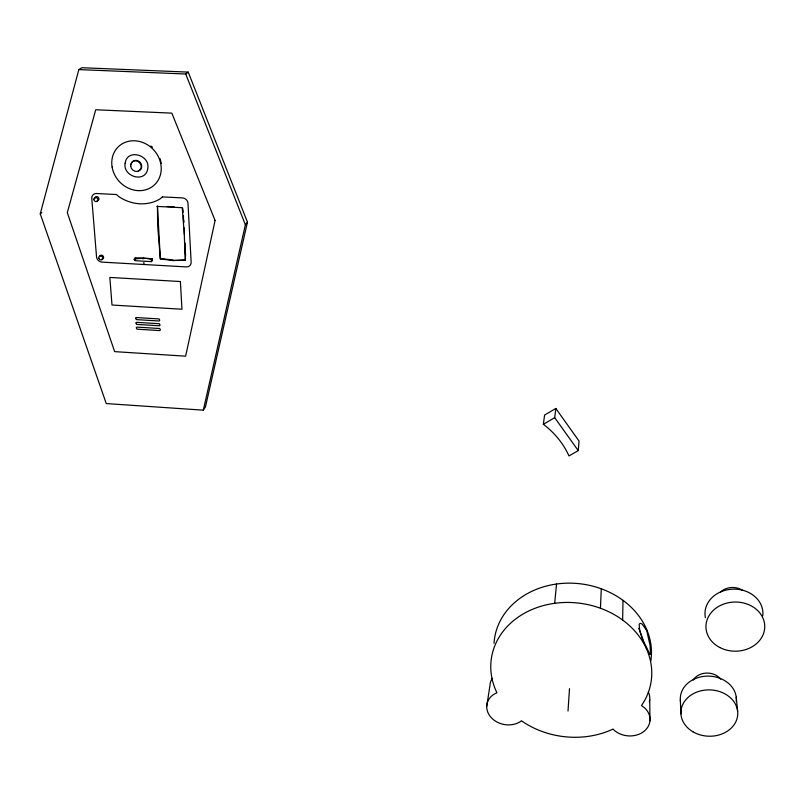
<?xml version="1.0" encoding="UTF-8"?>
<svg xmlns="http://www.w3.org/2000/svg" width="805" height="805" viewBox="0 0 805 805"><rect width="100%" height="100%" fill="white"/><g stroke="black" fill="none" stroke-linecap="round" stroke-linejoin="round"><path stroke-width="1.21" d="M160.326 258.918L157.669 225.782L157.448 206L160.326 258.918L172.773 260.528L185.14 260.317L185.553 258.093M185.14 260.317L184.305 234.245L182.232 207.71L157.035 206.402M622.647 620.061L623 600.359M600.439 608.248L601.285 588.787M568.008 711.016L569.497 688.657M578.252 450.619L579.057 441.07L555.822 408.467L544.603 415.038L543.335 424.295A84.565 74.986 11.5 0 1 568.964 455.922L578.252 450.619L554.705 417.664L555.822 408.467M554.685 603.297L556.537 584.007M134.324 259.301C134.777 258.516 154.53 256.765 151.28 261.615L134.807 260.689L134.324 259.301L135.401 257.741L151.863 258.667L152.306 260.327L151.4 261.514M486.743 706.186L489.963 685.478A20.085 16.623 10.2 0 1 492.318 678.273M203.303 410.168L245.384 224.776L247.467 222.14L188.229 72.108L81.889 67.721L78.84 69.582L40.25 213.868L106.26 403.567L203.303 410.168L205.476 406.767L247.467 222.14M185.12 253.384L185.14 243.019M172.773 260.528L185.512 259.864M184.305 234.245L184.345 227.936M151.4 259.763L152.125 258.969M151.501 259.995L152.226 259.21M151.571 260.267L152.296 259.482M151.612 260.558L152.336 259.763M151.612 260.85L152.336 260.055M151.28 261.615L152.306 260.327M151.139 259.462L151.863 258.667M151.28 259.582L152.004 258.787M183.439 220.58L183.47 215.599M142.888 258.958L143.622 258.163M134.435 260.146L135.19 259.361M182.584 210.487L182.735 208.223M134.355 259.029L135.401 257.741M134.324 259.582L135.069 258.506M134.365 259.874L135.109 259.089M40.25 213.868L41.81 212.601M78.84 69.582L185.734 74.01L188.229 72.108M543.335 424.295L554.705 417.664M167.038 206.493L174.222 206.865M160.728 258.475L173.166 260.085M646.264 629.822L642.078 623.935L640.096 623.312L639.24 624.177C638.979 634.863 645.55 644.563 649.695 654.123L650.209 654.425L650.49 653.62L650.098 645.56L646.254 628.534M185.734 74.01L245.384 224.776M736.223 697.13L737.632 711.147M182.966 210.075L183.178 212.268M183.832 220.157L183.973 222.361M143.864 262.521L144.004 264.503M680.336 699.887L680.929 713.844M185.502 252.941L185.553 256.131M649.736 699.535L649.977 720.817M646.405 647.381L646.415 648.729M150.897 146.007A23.808 21.182 47.3 0 1 152.457 147.265M160.115 158.716A23.808 21.182 47.3 0 1 160.658 160.597M160.869 161.533A23.808 21.182 47.3 0 1 161.181 163.435M94.849 198.553A2.184 1.912 45.4 0 1 96.731 196.601A2.184 1.912 45.4 0 1 98.945 198.765A2.184 1.912 45.4 0 1 97.063 200.707M131.195 164.411A5.615 4.991 47.2 0 1 136.196 160.386A5.615 4.991 47.2 0 1 141.6 165.166A5.615 4.991 47.2 0 1 138.46 170.841M99.609 256.533A2.133 1.862 41.8 0 1 101.782 255.225A2.133 1.862 41.8 0 1 103.614 257.449A2.133 1.862 41.8 0 1 101.752 259.15M494.029 643.296A78.96 66.181 7.2 0 1 579.6 583.716A78.96 66.181 7.2 0 1 650.853 660.774M648.327 691.918A20.417 16.804 5.1 0 1 649.353 701.708M638.677 628.463A16.331 2.858 73.8 0 1 643.779 643.175M705.381 617.616A28.97 24.321 -0.6 0 1 732.932 589.149A28.97 24.321 -0.6 0 1 762.778 615.745M720.435 592.057A16.402 13.826 -0.8 0 1 742.864 590.508M680.477 701.316A28.034 22.943 1.9 0 1 708.038 676.109A28.034 22.943 1.9 0 1 736.243 701.467M693.186 680.064A15.879 13.051 1.8 0 1 706.538 673.071A15.879 13.051 1.8 0 1 720.706 679.199M135.673 318.257L136.297 319.605L159.259 321.004L159.752 320.279L159.128 318.931L136.156 317.522L135.673 318.257M136.015 323.047L136.639 324.395L159.571 325.804L160.054 325.079L159.44 323.731L136.498 322.322L136.015 323.047M136.347 327.826L136.981 329.175L159.873 330.593L160.366 329.869L159.742 328.521L136.83 327.102L136.347 327.826M125.157 163.204C122.521 176.687 145.675 183.59 147.758 168.597C150.505 155.033 127.16 148.1 125.157 163.204M215.086 220.469L185.633 356.172L114.652 351.634L67.308 212.641L95.725 109.752L171.837 113.143L215.086 220.469M643.537 702.383L641.484 705.532L644.996 708.199A20.87 17.056 5.3 0 1 642.843 732.188A20.87 17.056 5.3 0 1 613.48 729.592L613.068 729.058L609.325 730.719A80.711 67.177 7.4 0 1 524.85 723.051L521.419 720.767L520.946 721.21A20.517 16.855 10.3 0 1 492.177 718.573A20.517 16.855 10.3 0 1 493.193 694.735L496.927 692.733L495.357 689.301A80.711 67.177 7.4 0 1 575.927 602.814A80.711 67.177 7.4 0 1 643.537 702.383M162.409 196.893L160.004 198.926A41.125 36.587 47.2 0 1 119.07 196.812L116.383 194.528L96.489 193.512A5.464 4.79 45.4 0 0 91.78 198.392L96.54 256.876A5.343 4.659 41.8 0 0 101.973 262.118L186.317 266.908A5.333 4.76 39.5 0 0 191.147 262.209L187.998 203.363A5.454 4.9 43.8 0 0 182.514 197.919L162.409 196.893M180.38 281.529L109.842 277.433L111.996 305.025L181.96 309.231L180.38 281.529M112.106 166.987A26.263 23.355 47.2 0 0 152.256 186.68A26.263 23.355 47.2 0 0 145.121 143.501A26.263 23.355 47.2 0 0 112.106 166.987M93.823 199.439A2.194 1.922 45.3 0 0 97.043 201.381A2.194 1.922 45.3 0 0 96.751 197.819A2.194 1.922 45.3 0 0 93.823 199.439M98.874 258.365A2.143 1.862 41.7 0 0 102.316 259.452A2.143 1.862 41.7 0 0 101.148 256.071A2.143 1.862 41.7 0 0 98.874 258.365M130.692 166.212A5.615 5.001 47.1 0 0 139.164 170.73A5.615 5.001 47.1 0 0 137.977 161.483A5.615 5.001 47.1 0 0 130.692 166.212M719.75 647.482A29.403 24.583 -0.4 0 0 764.74 627.427A29.403 24.583 -0.4 0 0 721.572 604.927A29.403 24.583 -0.4 0 0 719.75 647.482M692.914 731.775A28.447 23.174 2.1 0 0 737.652 715.524A28.447 23.174 2.1 0 0 697.422 691.857A28.447 23.174 2.1 0 0 692.914 731.775"/></g></svg>
